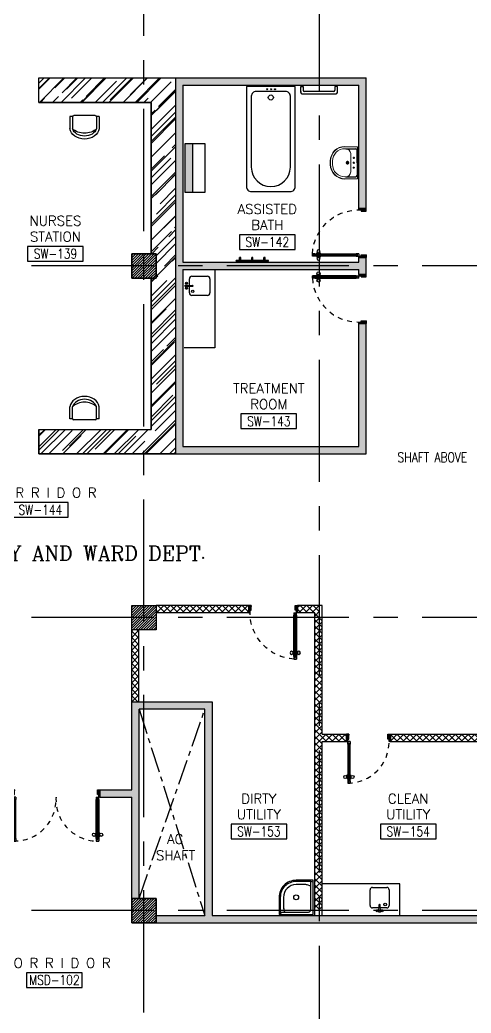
# Model space of a CAD drawing. Extents: x 276011.4 to 276105.3, y 57291.9 to 57371.4.
# Drawn here: x 276077.87 to 276087.12, y 57327.88 to 57348.22 of the extents above; entities that cross this region are included whole.
import ezdxf
from ezdxf.enums import TextEntityAlignment as Align

# ---------------------------------------------------------------- set-up
doc = ezdxf.new("R2010")
doc.units = 0
doc.header["$MEASUREMENT"] = 0
for name, pattern in [('CENTER2', [1.125, 0.75, -0.125, 0.125, -0.125]), ('CENTERX2', [4, 2.5, -0.5, 0.5, -0.5]), ('DASHED', [0.75, 0.5, -0.25]), ('HIDDEN', [0.375, 0.25, -0.125])]:
    doc.linetypes.add(name, pattern=pattern)
doc.layers.get('0').update_dxf_attribs({"linetype": 'CONTINUOUS'})
for name, color, linetype in [('A-FUR-ACCES', 7, 'CONTINUOUS'), ('AXES', 11, 'CENTERX2'), ('COL', 5, 'CONTINUOUS'), ('COUNTER', 7, 'CONTINUOUS'), ('DOOR', 7, 'CONTINUOUS'), ('Ele', 7, 'CONTINUOUS'), ('FIX', 3, 'CONTINUOUS'), ('FMCHAIR', 5, 'CONTINUOUS'), ('HAT', 8, 'CONTINUOUS'), ('Locker', 11, 'CONTINUOUS'), ('ME-FIX', 3, 'CONTINUOUS'), ('RM-BOX', 4, 'CONTINUOUS'), ('RM-NAME', 2, 'CONTINUOUS'), ('RM-NO', 2, 'CONTINUOUS'), ('SHAFT', 3, 'CONTINUOUS'), ('WALL', 2, 'CONTINUOUS'), ('WallType', 11, 'CONTINUOUS'), ('WallType2', 3, 'CONTINUOUS')]:
    doc.layers.add(name, color=color, linetype=linetype)
doc.styles.add('ROMANC', font='romanc', dxfattribs={"height": 0.1})
doc.styles.add('ROMANS', font='ROMANS.shx', dxfattribs={"width": 0.6})
pattern_1 = [(0, (0, 0), (0.075, 0.04330127), [0.05, -0.1]), (120, (0, 0), (-0.074999999836, 0.043301270284), [0.05, -0.1]), (60, (0, 0), (1.64e-10, 0.086602540284), [-0.1, 0.05])]

# ---------------------------------------------------------------- blocks, each defined once
blk = doc.blocks.new('*X39')
at = {"color": 0}
for p, q in [((238729, 149527), (239191, 149990)), ((238729, 149580), (239138, 149990)), ((238729, 149633), (239085, 149990)), ((238729, 149686), (239032, 149990)), ((238729, 149739), (238979, 149990)), ((238729, 149792), (238926, 149990)), ((238729, 149845), (238873, 149990)), ((238729, 149898), (238820, 149990)), ((238729, 149951), (238767, 149990)), ((238744, 149490), (239229, 149974)), ((238797, 149490), (239229, 149921)), ((238850, 149490), (239229, 149868)), ((238903, 149490), (239229, 149815)), ((238956, 149490), (239229, 149762)), ((239009, 149490), (239229, 149709)), ((239062, 149490), (239229, 149656)), ((239116, 149490), (239229, 149603)), ((239169, 149490), (239229, 149550)), ((239222, 149490), (239229, 149497))]:
    blk.add_line(p, q, dxfattribs=at)
blk = doc.blocks.new('COL50')
at = {"layer": 'COL'}
blk.add_lwpolyline([(-250, 250), (-250, -250), (250, -250), (250, 250)], close=True, dxfattribs=at)
blk = doc.blocks.new('RM1')
at = {"layer": 'RM-BOX'}
blk.add_lwpolyline([(570, -200), (-570, -200), (-570, -500), (570, -500)], close=True, dxfattribs=at)
at = {"layer": 'RM-NAME', "style": 'ROMANS'}
for tag, p in [('ROOMNAME1', (0, 324)), ('ROOMNAME2', (0, 0))]:
    blk.add_attdef(tag, text='', height=200, dxfattribs=at).set_placement(p, align=Align.MIDDLE)
at = {"layer": 'RM-NO', "style": 'ROMANS', "width": 0.8}
blk.add_attdef('ROOMNO', text='', height=200, dxfattribs=at).set_placement((0, -350), align=Align.MIDDLE)
blk = doc.blocks.new('CHR3')
for p, q in [((-0.039, 0.5), (-0.558, 0.5)), ((-0.05, 0.412), (-0.558, 0.412)), ((-0.039, 0.5), (-0.039, 0.412)), ((0, 0.362), (0, -0.362)), ((-0.05, -0.412), (-0.558, -0.412)), ((-0.039, -0.5), (-0.553, -0.5)), ((-0.039, -0.411), (-0.039, -0.5))]:
    blk.add_line(p, q)
for centre, radius, start, end in [((-0.497, 0), 0.503, 97.0495, 263.5769), ((-0.446, 0), 0.427, 105.249, 254.751), ((-0.212, 0), 0.538, 130.0756, 229.9244), ((-0.05, 0.362), 0.05, 0, 90), ((-0.05, -0.362), 0.05, 270, 0)]:
    blk.add_arc(centre, radius, start, end)
blk = doc.blocks.new('*X38')
at = {"color": 0}
for p, q in [((238729, 155520), (239199, 155990)), ((238729, 155573), (239145, 155990)), ((238729, 155626), (239092, 155990)), ((238729, 155679), (239039, 155990)), ((238729, 155732), (238986, 155990)), ((238729, 155785), (238933, 155990)), ((238729, 155838), (238880, 155990)), ((238729, 155891), (238827, 155990)), ((238729, 155944), (238774, 155990)), ((238752, 155490), (239229, 155967)), ((238805, 155490), (239229, 155914)), ((238858, 155490), (239229, 155861)), ((238911, 155490), (239229, 155808)), ((238964, 155490), (239229, 155755)), ((239017, 155490), (239229, 155702)), ((239070, 155490), (239229, 155649)), ((239123, 155490), (239229, 155596)), ((239176, 155490), (239229, 155542))]:
    blk.add_line(p, q, dxfattribs=at)
blk = doc.blocks.new('*X61')
at = {"color": 0}
for p, q in [((238729, 162732), (239186, 163190)), ((238729, 162785), (239133, 163190)), ((238729, 162838), (239080, 163190)), ((238729, 162891), (239027, 163190)), ((238729, 162944), (238974, 163190)), ((238729, 162997), (238921, 163190)), ((238729, 163050), (238868, 163190)), ((238729, 163103), (238815, 163190)), ((238729, 163157), (238762, 163190)), ((238739, 162690), (239229, 163179)), ((238792, 162690), (239229, 163126)), ((238845, 162690), (239229, 163073)), ((238898, 162690), (239229, 163020)), ((238951, 162690), (239229, 162967)), ((239004, 162690), (239229, 162914)), ((239057, 162690), (239229, 162861)), ((239110, 162690), (239229, 162808)), ((239163, 162690), (239229, 162755)), ((239216, 162690), (239229, 162702))]:
    blk.add_line(p, q, dxfattribs=at)
blk = doc.blocks.new('A$C272A55A0')
at = {"layer": 'DOOR', "color": 0, "linetype": 'ByBlock'}
for p, q in [((0, 900), (0, 1050)), ((50, 1050), (0, 1050)), ((50, 950), (50, 1050)), ((1750, 950), (1750, 1050)), ((1750, 1050), (1800, 1050)), ((1800, 1050), (1800, 900)), ((0, 900), (25, 900)), ((25, 950), (50, 950)), ((25, 900), (25, 950)), ((75, 900), (25, 900)), ((25, 850), (25, 900)), ((42, 850), (25, 850)), ((58, 870), (42, 870)), ((42, 870), (42, 850)), ((58, 850), (58, 870)), ((75, 850), (58, 850)), ((75, 900), (75, 850)), ((1725, 900), (1775, 900)), ((1725, 900), (1725, 850)), ((1725, 850), (1742, 850)), ((1742, 870), (1758, 870)), ((1742, 850), (1742, 870)), ((1775, 950), (1750, 950)), ((1758, 870), (1758, 850)), ((1758, 850), (1775, 850)), ((1775, 900), (1775, 950)), ((1800, 900), (1775, 900)), ((1775, 850), (1775, 900)), ((25, 50), (42, 50)), ((25, 50), (25, 0)), ((25, 0), (75, 0)), ((75, 0), (25, 0)), ((42, 50), (42, 30)), ((42, 30), (58, 30)), ((58, 50), (75, 50)), ((58, 50), (58, 30)), ((75, 50), (75, 0)), ((1718, 160), (1709, 160)), ((1709, 95), (1709, 160)), ((1718, 95), (1709, 95)), ((1725, 173), (1718, 173)), ((1718, 173), (1718, 83)), ((1718, 95), (1718, 160)), ((1725, 83), (1718, 83)), ((1742, 50), (1725, 50)), ((1725, 50), (1725, 0)), ((1775, 0), (1725, 0)), ((1725, 0), (1775, 0)), ((1742, 50), (1742, 30)), ((1758, 30), (1742, 30)), ((1775, 50), (1758, 50)), ((1758, 50), (1758, 30)), ((1775, 173), (1782, 173)), ((1775, 83), (1782, 83)), ((1775, 50), (1775, 0)), ((1782, 173), (1782, 83)), ((1782, 160), (1791, 160)), ((1782, 95), (1782, 160)), ((1782, 95), (1791, 95)), ((1791, 95), (1791, 160))]:
    blk.add_line(p, q, dxfattribs=at)
at = {"layer": 'DOOR', "color": 9, "linetype": 'ByBlock'}
for p, q in [((50, 1050), (0, 1010)), ((50, 1050), (0, 937)), ((50, 1050), (37, 950)), ((1750, 1050), (1800, 1010)), ((1750, 1050), (1800, 937)), ((1750, 1050), (1763, 950))]:
    blk.add_line(p, q, dxfattribs=at)
at = {"layer": 'DOOR', "linetype": 'ByBlock'}
for p, q in [((25, 850), (25, 50)), ((42, 850), (42, 50)), ((58, 850), (58, 50)), ((75, 50), (75, 850)), ((1725, 50), (1725, 850)), ((1742, 850), (1742, 50)), ((1758, 850), (1758, 50)), ((1775, 850), (1775, 50))]:
    blk.add_line(p, q, dxfattribs=at)
at = {"layer": 'DOOR', "color": 0, "linetype": 'ByBlock'}
for centre in [(1676, 128), (1824, 128)]:
    blk.add_circle(centre, 32.4, dxfattribs=at)
at = {"layer": 'DOOR', "color": 9, "linetype": 'ByBlock'}
for centre, radius, start, end in [((50, 1050), 54.4, 203.2074, 270), ((50, 1050), 34.4, 180, 270), ((50, 1050), 14.4, 180, 270), ((1750, 1050), 14.4, 270, 0), ((1750, 1050), 34.4, 270, 0), ((1750, 1050), 54.4, 270, 336.7926), ((50, 1050), 74.4, 227.7764, 270), ((50, 1050), 94.4, 238.0182, 270), ((50, 1050), 114, 244.0838, 257.3774), ((50, 1050), 134, 248.1598, 259.28), ((50, 1050), 154, 251.1053, 256.2858), ((1750, 1050), 74.4, 270, 312.2236), ((1750, 1050), 94.4, 270, 301.9818), ((1750, 1050), 114, 282.6226, 295.9162), ((1750, 1050), 134, 280.72, 291.8402), ((1750, 1050), 154, 283.7142, 288.8947)]:
    blk.add_arc(centre, radius, start, end, dxfattribs=at)
at = {"layer": 'DOOR', "linetype": 'HIDDEN', "ltscale": 0.5}
for centre, start, end in [((50, 851), 268.3174, 3.2965), ((1750, 851), 176.7035, 271.6826)]:
    blk.add_arc(centre, 851, start, end, dxfattribs=at)
at = {"layer": 'WALL', "linetype": 'ByBlock'}
blk.add_line((1800, 900), (1800, 1050), dxfattribs=at)
blk = doc.blocks.new('DOOR90')
at = {"layer": 'DOOR', "color": 0, "linetype": 'ByBlock'}
for p, q in [((-150, 0), (-150, -25)), ((-150, 0), (0, 0)), ((0, -50), (0, 0)), ((-1000, -25), (-1000, -75)), ((-1000, -75), (-1000, -25)), ((-950, -25), (-1000, -25)), ((-950, -75), (-1000, -75)), ((-970, -42), (-970, -58)), ((-950, -42), (-970, -42)), ((-950, -58), (-970, -58)), ((-950, -25), (-950, -42)), ((-950, -58), (-950, -75)), ((-918, -25), (-918, -18)), ((-828, -18), (-918, -18)), ((-918, -75), (-918, -82)), ((-828, -82), (-918, -82)), ((-905, -18), (-905, -9)), ((-905, -9), (-840, -9)), ((-905, -18), (-840, -18)), ((-905, -82), (-905, -91)), ((-905, -82), (-840, -82)), ((-905, -91), (-840, -91)), ((-840, -18), (-840, -9)), ((-840, -82), (-840, -91)), ((-828, -25), (-828, -18)), ((-828, -75), (-828, -82)), ((-200, -42), (-200, -25)), ((-200, -25), (-150, -25)), ((-180, -42), (-200, -42)), ((-200, -75), (-200, -58)), ((-200, -58), (-180, -58)), ((-150, -75), (-200, -75)), ((-180, -58), (-180, -42)), ((-150, -75), (-150, -25)), ((-150, -25), (-100, -25)), ((-100, -25), (-100, -50)), ((-100, -50), (0, -50)), ((-150, -900), (-150, -875)), ((-150, -875), (-100, -875)), ((0, -900), (-150, -900)), ((-150, -900), (0, -900)), ((-100, -850), (0, -850)), ((-100, -875), (-100, -850)), ((0, -850), (0, -900))]:
    blk.add_line(p, q, dxfattribs=at)
at = {"layer": 'DOOR', "color": 9, "linetype": 'ByBlock'}
for p, q in [((0, -50), (-114, 0)), ((0, -50), (-40, 0)), ((0, -50), (-100, -37)), ((0, -850), (-114, -900)), ((0, -850), (-100, -863)), ((0, -850), (-40, -900))]:
    blk.add_line(p, q, dxfattribs=at)
at = {"layer": 'DOOR', "linetype": 'ByBlock'}
for p, q in [((-200, -25), (-950, -25)), ((-200, -42), (-950, -42)), ((-200, -58), (-950, -58)), ((-950, -75), (-200, -75))]:
    blk.add_line(p, q, dxfattribs=at)
at = {"layer": 'DOOR', "color": 0, "linetype": 'ByBlock'}
for centre in [(-873, 24), (-873, -124)]:
    blk.add_circle(centre, 32.4, dxfattribs=at)
at = {"layer": 'DOOR', "color": 9, "linetype": 'ByBlock'}
for centre, radius, start, end in [((0, -50), 154, 161.1053, 166.2858), ((0, -50), 134, 158.1598, 169.28), ((0, -50), 94.4, 148.0182, 180), ((0, -50), 74.4, 137.7764, 180), ((0, -50), 114, 154.0838, 167.3774), ((0, -50), 54.4, 113.2074, 180), ((0, -50), 34.4, 90, 180), ((0, -50), 14.4, 90, 180), ((0, -850), 154, 193.7142, 198.8947), ((0, -850), 134, 190.72, 201.8402), ((0, -850), 94.4, 180, 211.9818), ((0, -850), 74.4, 180, 222.2236), ((0, -850), 54.4, 180, 246.7926), ((0, -850), 34.4, 180, 270), ((0, -850), 14.4, 180, 270)]:
    blk.add_arc(centre, radius, start, end, dxfattribs=at)
at = {"layer": 'DOOR', "linetype": 'HIDDEN', "ltscale": 0.5}
blk.add_arc((-150, -25), 850, 180, 270, dxfattribs=at)
blk = doc.blocks.new('DOOR-10')
at = {"layer": 'DOOR', "color": 0, "linetype": 'ByBlock'}
for p, q in [((-76, 1018), (-83, 1018)), ((-83, 928), (-83, 1018)), ((-26, 1100), (-76, 1100)), ((-76, 1100), (-26, 1100)), ((-76, 1050), (-76, 1100)), ((-59, 1050), (-76, 1050)), ((-43, 1070), (-59, 1070)), ((-59, 1050), (-59, 1070)), ((-43, 1050), (-43, 1070)), ((-26, 1050), (-43, 1050)), ((-26, 1050), (-26, 1100)), ((-26, 1018), (-18, 1018)), ((-18, 928), (-18, 1018)), ((-83, 1005), (-92, 1005)), ((-92, 1005), (-92, 940)), ((-83, 940), (-92, 940)), ((-83, 1005), (-83, 940)), ((-76, 928), (-83, 928)), ((-26, 928), (-18, 928)), ((-18, 1005), (-9, 1005)), ((-18, 1005), (-18, 940)), ((-18, 940), (-9, 940)), ((-9, 1005), (-9, 940)), ((-1001, 0), (-1001, 150)), ((-1001, 150), (-976, 150)), ((-1001, 150), (-1001, 0)), ((-951, 0), (-1001, 0)), ((-976, 150), (-976, 100)), ((-976, 100), (-951, 100)), ((-951, 100), (-951, 0)), ((-76, 200), (-59, 200)), ((-76, 150), (-76, 200)), ((-76, 150), (-26, 150)), ((-59, 200), (-59, 180)), ((-59, 180), (-43, 180)), ((-51, 100), (-51, 0)), ((-26, 100), (-51, 100)), ((-51, 0), (-1, 0)), ((-43, 200), (-26, 200)), ((-43, 180), (-43, 200)), ((-26, 200), (-26, 150)), ((-1, 150), (-26, 150)), ((-26, 150), (-26, 100))]:
    blk.add_line(p, q, dxfattribs=at)
at = {"layer": 'DOOR', "linetype": 'ByBlock'}
for p, q in [((-76, 1050), (-76, 200)), ((-59, 200), (-59, 1050)), ((-43, 200), (-43, 1050)), ((-26, 200), (-26, 1050))]:
    blk.add_line(p, q, dxfattribs=at)
at = {"layer": 'DOOR', "color": 9, "linetype": 'ByBlock'}
for p, q in [((-951, 0), (-1001, 114)), ((-951, 0), (-1001, 40)), ((-951, 0), (-964, 100)), ((-51, 0), (-1, 114)), ((-51, 0), (-37, 100)), ((-51, 0), (-1, 40)), ((-1, 0), (-1, 150))]:
    blk.add_line(p, q, dxfattribs=at)
at = {"layer": 'DOOR', "color": 0, "linetype": 'ByBlock'}
for centre in [(-124, 973), (23, 973)]:
    blk.add_circle(centre, 32.4, dxfattribs=at)
at = {"layer": 'DOOR', "linetype": 'HIDDEN', "ltscale": 0.5}
blk.add_arc((-23, 149), 952, 93.1482, 179.9482, dxfattribs=at)
at = {"layer": 'DOOR', "color": 9, "linetype": 'ByBlock'}
for centre, radius, start, end in [((-951, 0), 154, 103.7142, 108.8947), ((-951, 0), 134, 100.72, 111.8402), ((-951, 0), 94.4, 90, 121.9818), ((-951, 0), 74.4, 90, 132.2236), ((-951, 0), 54.4, 90, 156.7926), ((-951, 0), 34.4, 90, 180), ((-951, 0), 14.4, 90, 180), ((-51, 0), 94.4, 58.0182, 90), ((-51, 0), 74.4, 47.7764, 90), ((-51, 0), 54.4, 23.2074, 90), ((-51, 0), 34.4, 0, 90), ((-51, 0), 14.4, 0, 90), ((-51, 0), 134, 68.1598, 79.28), ((-51, 0), 114, 64.0838, 77.3774), ((-51, 0), 154, 71.1053, 76.2858)]:
    blk.add_arc(centre, radius, start, end, dxfattribs=at)
blk = doc.blocks.new('LAV-003')
at = {"layer": 'FIX', "linetype": 'Continuous', "lineweight": 20}
for p, q in [((-328, -285), (-328, -25)), ((0, -165), (-188, -165)), ((0, -165), (187, -165)), ((327, -285), (327, -25)), ((-288, -285), (-288, -265)), ((287, -285), (287, -265)), ((0, -535), (-38, -535)), ((0, -575), (-38, -575)), ((0, -535), (37, -535)), ((0, -575), (37, -575))]:
    blk.add_line(p, q, dxfattribs=at)
at = {"layer": 'FIX', "linetype": 'ByBlock'}
blk.add_line((-328, -25), (327, -25), dxfattribs=at)
at = {"layer": 'FIX', "linetype": 'ByBlock', "ltscale": 0.3}
for p, q in [((-288, -265), (-288, -60)), ((0, -35), (-262, -35)), ((0, -35), (262, -35)), ((287, -265), (287, -60))]:
    blk.add_line(p, q, dxfattribs=at)
at = {"layer": 'FIX', "lineweight": 20}
for p, q in [((-16, -101), (15, -101)), ((0, -85), (0, -116))]:
    blk.add_line(p, q, dxfattribs=at)
at = {"layer": 'FIX', "linetype": 'DASHED', "lineweight": 20, "ltscale": 0.04}
for p, q in [((0, -194), (0, -266)), ((-36, -230), (37, -230))]:
    blk.add_line(p, q, dxfattribs=at)
at = {"layer": 'FIX', "linetype": 'Continuous', "lineweight": 20}
blk.add_lwpolyline([(295, -25), (0, -25), (-328, -25), (-335, -285, 0.414214), (-38, -582), (0, -582), (37, -582, 0.414214), (334, -285), (327, -25), (0, -25)], format="xyb", dxfattribs=at)
at = {"layer": 'FIX', "linetype": 'HIDDEN', "lineweight": 20, "ltscale": 0.05}
for centre in [(-100, -101), (100, -101)]:
    blk.add_circle(centre, 12.4, dxfattribs=at)
at = {"layer": 'FIX', "lineweight": 20}
for centre, radius in [((0, -230), 29.5), ((0, -101), 15.5), ((0, -230), 22.5)]:
    blk.add_circle(centre, radius, dxfattribs=at)
at = {"layer": 'FIX', "linetype": 'Continuous', "lineweight": 20}
for centre, radius, start, end in [((-188, -265), 100, 90, 180), ((187, -265), 100, 0, 90), ((-38, -285), 290, 180, 270), ((-38, -285), 250, 180, 270), ((37, -285), 250, 270, 0), ((37, -285), 290, 270, 0)]:
    blk.add_arc(centre, radius, start, end, dxfattribs=at)
at = {"layer": 'FIX', "linetype": 'ByBlock', "ltscale": 0.3}
for centre, start, end in [((-262, -60), 90, 180), ((262, -60), 0, 90)]:
    blk.add_arc(centre, 25, start, end, dxfattribs=at)
blk = doc.blocks.new('BTUB1')
at = {"layer": 'FIX'}
for points in [[(-500, -25), (-500, -2075, 0.414214), (-400, -2175), (400, -2175, 0.414214), (500, -2075), (500, -25)], [(-400, -1675, 1), (400, -1675), (400, -225, 0.414214), (300, -125), (-300, -125, 0.414214), (-400, -225)]]:
    blk.add_lwpolyline(points, format="xyb", close=True, dxfattribs=at)
for centre, radius in [((-75, -81), 11), ((0, -250), 52.2), ((5, -81), 11), ((85, -81), 11)]:
    blk.add_circle(centre, radius, dxfattribs=at)
blk = doc.blocks.new('JAN-001')
for p, q in [((730, -30), (30, -30)), ((30, -30), (30, -730)), ((80, -130), (80, -705)), ((705, -80), (130, -80)), ((610, -80), (635, -152)), ((640, -380), (640, -184)), ((688, -30), (704, -76)), ((705, -380), (705, -84)), ((730, -380), (730, -30)), ((80, -610), (152, -635)), ((30, -688), (76, -704)), ((30, -730), (380, -730)), ((84, -705), (380, -705)), ((184, -640), (380, -640))]:
    blk.add_line(p, q)
blk.add_circle((380, -380), 50)
for centre, radius, start, end in [((130, -130), 50, 90, 180), ((540, -184), 100, 0, 19.0039), ((680, -84), 25, 0, 19.0039), ((380, -380), 350, 270, 0), ((380, -380), 325, 270, 0), ((380, -380), 260, 270, 0), ((84, -680), 25, 250.9961, 270), ((184, -540), 100, 250.9961, 270)]:
    blk.add_arc(centre, radius, start, end)
blk = doc.blocks.new('A$C35647382')
at = {"layer": 'ME-FIX'}
for p, q in [((0.05, 0.421), (0.186, 0.421)), ((0.18, 0.509), (0.212, 0.509)), ((0.18, 0.509), (0.186, 0.354)), ((0.212, 0.509), (0.206, 0.354)), ((0.206, 0.421), (0.343, 0.421)), ((0, 0.05), (0, 0.371)), ((0.393, 0.371), (0.393, 0.05)), ((0.343, 0), (0.05, 0))]:
    blk.add_line(p, q, dxfattribs=at)
for centre, radius in [((0.147, 0.478), 0.0217), ((0.147, 0.478), 0.014), ((0.246, 0.478), 0.0217), ((0.246, 0.478), 0.014), ((0.082, 0.351), 0.0255)]:
    blk.add_circle(centre, radius, dxfattribs=at)
for centre, radius, start, end in [((0.05, 0.371), 0.0499, 90, 180), ((0.343, 0.371), 0.0499, 0, 90), ((0.196, 0.354), 0.00997, 180, 0), ((0.05, 0.05), 0.0499, 180, 270), ((0.343, 0.05), 0.0499, 270, 0)]:
    blk.add_arc(centre, radius, start, end, dxfattribs=at)

msp = doc.modelspace()

# ---------------------------------------------------------------- hatches: boundary and pattern name
at = {"layer": 'A-FUR-ACCES', "linetype": 'ByBlock', "ltscale": 0.3}
msp.add_hatch(color=256, dxfattribs=at).paths.add_polyline_path([(276081.4081, 57345.6857), (276081.2581, 57345.6857), (276081.2581, 57344.6902), (276081.4081, 57344.6902)])
at = {"layer": 'COUNTER', "linetype": 'ByBlock'}
h = msp.add_hatch(dxfattribs=at)
h.set_pattern_fill('AR-RROOF', color=256, scale=0.3, angle=45, style=0)
h.set_pattern_definition([(45, (275814.8685, 57180.2632), (0.25455844, 0.6788225), [4.5, -0.6, 1.5, -0.3]), (45, (275815.04456, 57180.6514), (-0.49426764, 0.07000357), [0.9, -0.099, 1.8, -0.225]), (45, (275814.79425, 57180.54957), (0.96095812, 1.24521504), [2.4, -0.42, 1.2, -0.3])])
h.paths.add_polyline_path([(276080.5655, 57346.5329), (276080.5655, 57343.4329), (276080.6655, 57343.4329), (276080.6655, 57342.9329), (276080.5655, 57342.9329), (276080.5655, 57339.8329), (276078.2655, 57339.8329), (276078.2655, 57339.3329), (276081.0655, 57339.3329), (276081.0655, 57347.0329), (276078.2655, 57347.0329), (276078.2655, 57346.5329)])
at = {"layer": 'WallType', "linetype": 'ByBlock', "ltscale": 0.3}
h = msp.add_hatch(dxfattribs=at)
h.set_pattern_fill('ANSI37', color=256, scale=0.75, style=0)
h.set_pattern_definition([(45, (0, 0), (-0.066291260736, 0.066291260736), []), (135, (0, 0), (-0.066291260736, -0.066291260736), [])])
h.paths.add_polyline_path([(276080.3147, 57335.7329), (276080.1656, 57335.7329), (276080.1656, 57334.2579), (276080.3147, 57334.2579)])
h.paths.add_polyline_path([(276082.5646, 57336.2329), (276080.6655, 57336.2329), (276080.6655, 57336.0829), (276082.5646, 57336.0829)])
h.paths.add_polyline_path([(276084.0155, 57336.2329), (276083.5646, 57336.2329), (276083.5646, 57336.0829), (276083.9146, 57336.0829), (276083.9146, 57335.9829), (276084.0155, 57335.9829)])
h.paths.add_polyline_path([(276084.0155, 57335.9829), (276083.9146, 57335.9829), (276083.9146, 57329.9829), (276084.0155, 57329.9829)])
h.paths.add_polyline_path([(276084.5646, 57333.5929), (276084.0646, 57333.5929), (276084.0646, 57335.9829), (276084.0155, 57335.9829), (276084.0155, 57329.9829), (276084.0646, 57329.9829), (276084.0646, 57333.4429), (276084.5646, 57333.4429)])
h.paths.add_polyline_path([(276087.3655, 57333.5929), (276085.4646, 57333.5929), (276085.4646, 57333.4429), (276087.3655, 57333.4429)])
at = {"layer": 'WallType2', "linetype": 'ByBlock', "ltscale": 0.3}
h = msp.add_hatch(dxfattribs=at)
h.set_pattern_fill('HONEY', color=256, scale=0.4, style=0)
h.set_pattern_definition(pattern_1)
h.paths.add_polyline_path([(276084.9655, 57347.0329), (276084.0155, 57347.0329), (276084.0155, 57346.8829), (276084.8155, 57346.8829), (276084.8155, 57344.3579), (276084.9655, 57344.3579)])
h.paths.add_polyline_path([(276084.0155, 57347.0329), (276081.0655, 57347.0329), (276081.0655, 57343.1829), (276084.0155, 57343.1829), (276084.0155, 57343.2579), (276081.2155, 57343.2579), (276081.2155, 57346.8829), (276084.0155, 57346.8829)])
h.paths.add_polyline_path([(276081.2155, 57343.1079), (276084.0155, 57343.1079), (276084.0155, 57343.1829), (276081.0655, 57343.1829), (276081.0655, 57339.3329), (276084.0155, 57339.3329), (276084.0155, 57339.4829), (276081.2155, 57339.4829)])
h.paths.add_polyline_path([(276084.9655, 57342.0079), (276084.8155, 57342.0079), (276084.8155, 57339.4829), (276084.0155, 57339.4829), (276084.0155, 57339.3329), (276084.9655, 57339.3329)])
h.paths.add_polyline_path([(276084.9655, 57343.3579), (276084.8155, 57343.3579), (276084.8155, 57343.2579), (276084.0155, 57343.2579), (276084.0155, 57343.1829), (276084.9655, 57343.1829)])
h.paths.add_polyline_path([(276084.9655, 57343.1829), (276084.0155, 57343.1829), (276084.0155, 57343.1079), (276084.8155, 57343.1079), (276084.8155, 57343.0079), (276084.9655, 57343.0079)])
h = msp.add_hatch(dxfattribs=at)
h.set_pattern_fill('HONEY', color=256, scale=0.4, style=0)
h.set_pattern_definition(pattern_1)
h.paths.add_polyline_path([(276087.3655, 57329.8829), (276084.0646, 57329.8829), (276084.0155, 57329.8829), (276084.0155, 57329.7329), (276087.3655, 57329.7329)])
h.paths.add_polyline_path([(276084.0155, 57329.8829), (276081.8146, 57329.8829), (276081.8146, 57329.9829), (276081.6646, 57329.9829), (276081.6646, 57329.8829), (276080.6655, 57329.8829), (276080.6655, 57329.7329), (276084.0155, 57329.7329)])
h.paths.add_polyline_path([(276081.8146, 57334.2579), (276080.4155, 57334.2579), (276080.4155, 57334.1079), (276081.6646, 57334.1079), (276081.6646, 57329.9829), (276081.8146, 57329.9829)])
h.paths.add_polyline_path([(276080.3156, 57334.1082), (276080.3157, 57334.1079), (276080.4155, 57334.1079), (276080.4155, 57334.2579), (276080.1656, 57334.2579), (276080.1656, 57332.4579), (276079.5156, 57332.4579), (276079.5156, 57332.3079), (276080.1656, 57332.3079), (276080.1656, 57330.2329), (276080.3156, 57330.2329)])

# ---------------------------------------------------------------- linework, layer by layer
at = {"layer": 'A-FUR-ACCES'}
for p, q in [((276083.6275, 57346.8579), (276083.6775, 57346.8579)), ((276083.6275, 57346.7579), (276083.6275, 57346.8579)), ((276083.6775, 57346.8579), (276083.6775, 57346.7829)), ((276084.3775, 57346.8579), (276084.3275, 57346.8579)), ((276084.3275, 57346.8579), (276084.3275, 57346.7829)), ((276084.3775, 57346.7579), (276084.3775, 57346.8579)), ((276083.6275, 57346.7329), (276083.6275, 57346.7579)), ((276083.6275, 57346.7579), (276083.6275, 57346.7329)), ((276083.6525, 57346.7079), (276084.3525, 57346.7079)), ((276084.3025, 57346.7579), (276083.7025, 57346.7579)), ((276084.3775, 57346.7329), (276084.3775, 57346.7579)), ((276081.2581, 57344.6882), (276081.2581, 57345.6882)), ((276081.2581, 57345.6882), (276081.6665, 57345.6882)), ((276081.4081, 57345.6882), (276081.4081, 57344.6882)), ((276081.6665, 57345.6882), (276081.6665, 57344.6882)), ((276081.6665, 57344.6882), (276081.2581, 57344.6882)), ((276082.9657, 57343.2923), (276082.3053, 57343.2923)), ((276082.3053, 57343.2796), (276082.3053, 57343.2923)), ((276082.9657, 57343.2796), (276082.3053, 57343.2796)), ((276082.3605, 57343.2923), (276082.3605, 57343.2973)), ((276082.4105, 57343.2973), (276082.3605, 57343.2973)), ((276082.3728, 57343.2973), (276082.3728, 57343.3558)), ((276082.3982, 57343.3558), (276082.3728, 57343.3558)), ((276082.3982, 57343.2973), (276082.3982, 57343.3558)), ((276082.4105, 57343.2923), (276082.4105, 57343.2973)), ((276082.6605, 57343.2973), (276082.6105, 57343.2973)), ((276082.6105, 57343.2923), (276082.6105, 57343.2973)), ((276082.6228, 57343.2973), (276082.6228, 57343.3558)), ((276082.6482, 57343.3558), (276082.6228, 57343.3558)), ((276082.6482, 57343.2973), (276082.6482, 57343.3558)), ((276082.6605, 57343.2923), (276082.6605, 57343.2973)), ((276082.9105, 57343.2973), (276082.8605, 57343.2973)), ((276082.8605, 57343.2923), (276082.8605, 57343.2973)), ((276082.8982, 57343.3558), (276082.8728, 57343.3558)), ((276082.8728, 57343.2973), (276082.8728, 57343.3558)), ((276082.8982, 57343.2973), (276082.8982, 57343.3558)), ((276082.9105, 57343.2923), (276082.9105, 57343.2973)), ((276082.9657, 57343.2796), (276082.9657, 57343.2923))]:
    msp.add_line(p, q, dxfattribs=at)
for centre, start, end in [((276083.6525, 57346.7329), 180, 270), ((276083.7025, 57346.7829), 180, 270), ((276084.3025, 57346.7829), 270, 0), ((276084.3525, 57346.7329), 270, 0)]:
    msp.add_arc(centre, 0.025, start, end, dxfattribs=at)
at = {"layer": 'AXES'}
for p, q in [((276080.4155, 57291.8986), (276080.4155, 57370.7113)), ((276084.0155, 57298.7629), (276084.0155, 57357.5829)), ((276104.6155, 57343.1829), (276052.5255, 57343.1829)), ((276104.6155, 57335.9829), (276036.5755, 57335.9829)), ((276104.6155, 57335.9829), (276052.5255, 57335.9829)), ((276104.6155, 57329.9829), (276052.5255, 57329.9829))]:
    msp.add_line(p, q, dxfattribs=at)
at = {"layer": 'COUNTER'}
for p, q in [((276078.2655, 57346.5329), (276078.2655, 57347.0329)), ((276078.2655, 57347.0329), (276081.0655, 57347.0329)), ((276078.2655, 57346.5329), (276078.2655, 57347.0329)), ((276081.0655, 57347.0329), (276081.0655, 57339.3329)), ((276078.2655, 57346.5329), (276080.5655, 57346.5329)), ((276078.2655, 57346.5329), (276080.5655, 57346.5329)), ((276080.5655, 57346.5329), (276080.5655, 57343.4329)), ((276080.5655, 57342.9329), (276080.5655, 57339.8329)), ((276080.5655, 57342.9329), (276080.5655, 57339.8329)), ((276078.2655, 57339.8329), (276080.5655, 57339.8329)), ((276078.2655, 57339.8329), (276078.2655, 57339.3329)), ((276078.2655, 57339.3329), (276081.0655, 57339.3329))]:
    msp.add_line(p, q, dxfattribs=at)
at = {"layer": 'COUNTER', "linetype": 'ByBlock'}
for p, q in [((276078.2655, 57347.0329), (276081.0655, 57347.0329)), ((276078.2655, 57346.5329), (276078.2655, 57347.0329)), ((276078.2655, 57347.0329), (276081.0655, 57347.0329)), ((276078.2655, 57346.5329), (276078.2655, 57347.0329)), ((276081.0655, 57347.0329), (276081.0655, 57339.3329)), ((276081.0655, 57347.0329), (276081.0655, 57339.3329)), ((276080.5655, 57346.5329), (276078.2655, 57346.5329)), ((276080.5655, 57346.5329), (276078.2655, 57346.5329)), ((276080.5655, 57343.4329), (276080.5655, 57346.5329)), ((276080.5655, 57343.4329), (276080.5655, 57346.5329)), ((276080.5655, 57343.4329), (276080.6655, 57343.4329)), ((276080.5655, 57343.4329), (276080.6655, 57343.4329)), ((276080.6655, 57343.4329), (276080.6655, 57342.9329)), ((276080.6655, 57343.4329), (276080.6655, 57342.9329)), ((276080.6655, 57342.9329), (276080.5655, 57342.9329)), ((276080.5655, 57339.8329), (276080.5655, 57342.9329)), ((276080.6655, 57342.9329), (276080.5655, 57342.9329)), ((276078.2655, 57339.3329), (276078.2655, 57339.8329)), ((276078.2655, 57339.8329), (276080.5655, 57339.8329)), ((276078.2655, 57339.3329), (276078.2655, 57339.8329)), ((276078.2655, 57339.8329), (276080.5655, 57339.8329)), ((276081.0655, 57339.3329), (276078.2655, 57339.3329)), ((276081.0655, 57339.3329), (276078.2655, 57339.3329))]:
    msp.add_line(p, q, dxfattribs=at)
at = {"layer": 'Ele', "linetype": 'CENTER2', "ltscale": 0.7}
for p, q in [((276080.3157, 57330.2329), (276081.6646, 57334.1079)), ((276080.3157, 57334.1079), (276081.6646, 57329.8829))]:
    msp.add_line(p, q, dxfattribs=at)
at = {"layer": 'ME-FIX'}
for p, q in [((276081.8655, 57343.1059), (276081.8655, 57341.5057)), ((276081.2581, 57342.7922), (276081.4134, 57342.7862)), ((276081.2581, 57342.7602), (276081.2581, 57342.7922)), ((276081.3463, 57342.7862), (276081.3463, 57342.9227)), ((276081.3962, 57342.9725), (276081.7173, 57342.9725)), ((276081.7672, 57342.9227), (276081.7672, 57342.6297)), ((276081.2581, 57342.7602), (276081.4134, 57342.7662)), ((276081.3463, 57342.6297), (276081.3463, 57342.7662)), ((276081.7173, 57342.5799), (276081.3962, 57342.5799)), ((276081.8655, 57341.5057), (276081.239, 57341.5057)), ((276085.6562, 57330.5329), (276084.0646, 57330.5329)), ((276085.6562, 57329.8829), (276085.6562, 57330.5329))]:
    msp.add_line(p, q, dxfattribs=at)
for centre, radius in [((276081.2892, 57342.826), 0.0217), ((276081.2892, 57342.826), 0.014), ((276081.2892, 57342.7264), 0.0217), ((276081.2892, 57342.7264), 0.014), ((276081.4158, 57342.6617), 0.0255)]:
    msp.add_circle(centre, radius, dxfattribs=at)
for centre, radius, start, end in [((276081.3962, 57342.9227), 0.0499, 90, 180), ((276081.4134, 57342.7762), 0.00997, 270, 90), ((276081.7173, 57342.9227), 0.0499, 0, 90), ((276081.3962, 57342.6297), 0.0499, 180, 270), ((276081.7173, 57342.6297), 0.0499, 270, 0)]:
    msp.add_arc(centre, radius, start, end, dxfattribs=at)
at = {"layer": 'WALL'}
for p, q in [((276081.0655, 57347.0329), (276084.9655, 57347.0329)), ((276081.0655, 57347.0329), (276081.0655, 57339.3329)), ((276081.2155, 57346.8829), (276084.8155, 57346.8829)), ((276081.2155, 57346.8829), (276081.2155, 57343.2579)), ((276084.8155, 57344.3579), (276084.8155, 57346.8829)), ((276084.9655, 57344.3579), (276084.9655, 57347.0329)), ((276084.8155, 57344.3579), (276084.9655, 57344.3579)), ((276081.2155, 57343.2579), (276084.8155, 57343.2579)), ((276084.8155, 57343.3579), (276084.9655, 57343.3579)), ((276084.8155, 57343.2579), (276084.8155, 57343.3579)), ((276084.9655, 57343.0079), (276084.9655, 57343.3579)), ((276081.2155, 57343.1079), (276084.8155, 57343.1079)), ((276081.2155, 57343.1079), (276081.2155, 57339.4829)), ((276084.8155, 57343.0079), (276084.8155, 57343.1079)), ((276084.8155, 57343.0079), (276084.9655, 57343.0079)), ((276084.8155, 57339.4829), (276084.8155, 57342.0079)), ((276084.8155, 57342.0079), (276084.9655, 57342.0079)), ((276084.9655, 57339.3329), (276084.9655, 57342.0079)), ((276081.0655, 57339.3329), (276084.9655, 57339.3329)), ((276081.2155, 57339.4829), (276084.8155, 57339.4829)), ((276082.5646, 57336.2329), (276080.6655, 57336.2329)), ((276082.5646, 57336.0829), (276080.6655, 57336.0829)), ((276082.5646, 57336.0829), (276082.5646, 57336.2329)), ((276084.0646, 57336.2329), (276083.5646, 57336.2329)), ((276083.5646, 57336.0829), (276083.5646, 57336.2329)), ((276083.9146, 57336.0829), (276083.5646, 57336.0829)), ((276083.9146, 57329.8829), (276083.9146, 57336.0829)), ((276084.0646, 57333.5929), (276084.0646, 57336.2329)), ((276080.1656, 57332.4579), (276080.1656, 57335.7329)), ((276080.3147, 57334.2579), (276080.3147, 57335.7329)), ((276080.1656, 57334.2579), (276081.8146, 57334.2579)), ((276081.8146, 57334.2579), (276081.8146, 57329.8829)), ((276081.6646, 57334.1079), (276080.3156, 57334.1079)), ((276080.3156, 57330.2329), (276080.3156, 57334.1079)), ((276081.6646, 57329.8829), (276081.6646, 57334.1079)), ((276084.0646, 57333.5929), (276084.5646, 57333.5929)), ((276084.0646, 57333.4429), (276084.5646, 57333.4429)), ((276084.0646, 57329.8829), (276084.0646, 57333.4429)), ((276084.5646, 57333.4429), (276084.5646, 57333.5929)), ((276085.4646, 57333.4429), (276085.4646, 57333.5929)), ((276085.4646, 57333.5929), (276087.9155, 57333.5929)), ((276085.4646, 57333.4429), (276087.3655, 57333.4429)), ((276079.5156, 57332.4579), (276080.1656, 57332.4579)), ((276079.5156, 57332.3079), (276079.5156, 57332.4579)), ((276079.5156, 57332.3079), (276080.1656, 57332.3079)), ((276080.1656, 57330.0829), (276080.1656, 57332.3079)), ((276080.6655, 57329.8829), (276081.6646, 57329.8829)), ((276081.8146, 57329.8829), (276084.0646, 57329.8829)), ((276084.0646, 57329.8829), (276087.3655, 57329.8829)), ((276080.6655, 57329.7329), (276087.3655, 57329.7329))]:
    msp.add_line(p, q, dxfattribs=at)
at = {"layer": 'WALL', "linetype": 'ByBlock', "ltscale": 0.3}
for points in [[(276080.6655, 57343.4329), (276080.1655, 57343.4329), (276080.1655, 57342.9329), (276080.6655, 57342.9329)], [(276080.6655, 57335.7329), (276080.1655, 57335.7329), (276080.1655, 57336.2329), (276080.6655, 57336.2329)], [(276080.6655, 57330.2329), (276080.1655, 57330.2329), (276080.1655, 57329.7329), (276080.6655, 57329.7329)]]:
    msp.add_lwpolyline(points, close=True, dxfattribs=at)

# ---------------------------------------------------------------- block references
at = {"layer": 'COL', "xscale": -0.001, "yscale": 0.001, "zscale": 0.001}
for p in [(276080.4155, 57343.1829), (276080.4155, 57335.9829), (276080.4155, 57329.9829)]:
    msp.add_blockref('COL50', p, dxfattribs=at)
at = {"layer": 'DOOR', "color": 0, "linetype": 'ByBlock', "ltscale": 0.3, "yscale": 0.001, "zscale": 0.001}
for p, xscale, rotation in [((276084.9655, 57343.3572), -0.001, 90), ((276084.9655, 57343.0086), 0.001, 90), ((276083.5653, 57336.2329), -0.001, 180)]:
    msp.add_blockref('DOOR-10', p, dxfattribs=dict(at, xscale=xscale, rotation=rotation))
at = {"layer": 'DOOR', "color": 0, "linetype": 'ByBlock', "xscale": 0.001, "yscale": 0.001, "zscale": 0.001, "rotation": 90}
msp.add_blockref('DOOR90', (276084.5646, 57333.5929), dxfattribs=at)
at = {"layer": 'DOOR', "color": 0, "linetype": 'ByBlock', "xscale": 0.001, "yscale": 0.001, "zscale": 0.001}
msp.add_blockref('A$C272A55A0', (276077.7156, 57331.4076), dxfattribs=at)
at = {"layer": 'FIX', "xscale": 0.001, "yscale": 0.001, "zscale": 0.001}
msp.add_blockref('BTUB1', (276083.0155, 57346.8829), dxfattribs=at)
for name, p, rotation in [('LAV-003', (276084.8155, 57345.2962), 270), ('JAN-001', (276083.9134, 57329.8737), 180)]:
    msp.add_blockref(name, p, dxfattribs=dict(at, rotation=rotation))
at = {"layer": 'FMCHAIR', "yscale": 0.6000000000000001, "zscale": 0.54, "rotation": 270}
for p, xscale in [((276079.1991, 57346.2615), -0.48), ((276079.1991, 57340.0332), 0.48)]:
    msp.add_blockref('CHR3', p, dxfattribs=dict(at, xscale=xscale))
at = {"layer": 'HAT', "xscale": 0.001, "yscale": 0.001, "zscale": 0.001}
for name in ['*X61', '*X38', '*X39']:
    msp.add_blockref(name, (275841.4369, 57180.2432), dxfattribs=at)
at = {"layer": 'Locker', "color": 0, "linetype": 'ByBlock', "ltscale": 0.3, "rotation": 180}
msp.add_blockref('A$C35647382', (276085.4396, 57330.4576), dxfattribs=at)
at = {"layer": 'RM-NAME', "xscale": 0.001, "yscale": 0.001, "zscale": 0.001}
for p, values in [((276082.9425, 57344.0233), {'ROOMNO': 'SW-142', 'ROOMNAME2': 'BATH', 'ROOMNAME1': 'ASSISTED'}), ((276078.6036, 57343.7834), {'ROOMNO': 'SW-139', 'ROOMNAME2': 'STATION', 'ROOMNAME1': 'NURSES'}), ((276082.9736, 57340.352), {'ROOMNO': 'SW-143', 'ROOMNAME2': 'ROOM', 'ROOMNAME1': 'TREATMENT'}), ((276078.2946, 57338.5393), {'ROOMNO': 'SW-144', 'ROOMNAME2': 'C O R R I D O R'}), ((276082.7699, 57331.9521), {'ROOMNO': 'SW-153', 'ROOMNAME2': 'UTILITY', 'ROOMNAME1': 'DIRTY'}), ((276085.8284, 57331.9521), {'ROOMNO': 'SW-154', 'ROOMNAME2': 'UTILITY', 'ROOMNAME1': 'CLEAN'}), ((276078.5823, 57328.9111), {'ROOMNO': 'MSD-102', 'ROOMNAME2': 'C O R R I D O R'})]:
    msp.add_blockref('RM1', p, dxfattribs=at).add_auto_attribs(values)

# ---------------------------------------------------------------- texts
at = {"layer": 'RM-NAME', "color": 2, "style": 'ROMANC'}
msp.add_text('SURGERY AND WARD DEPT. ', height=0.3, dxfattribs=at).set_placement((276078.9189, 57337.2998), align=Align.MIDDLE)
at = {"layer": 'RM-NAME', "style": 'ROMANS'}
for s, p in [('AC', (276081.0557, 57331.4502)), ('SHAFT', (276081.0652, 57331.1134))]:
    msp.add_text(s, height=0.2, dxfattribs=at).set_placement(p, align=Align.MIDDLE)
at = {"layer": 'SHAFT', "color": 4, "style": 'ROMANS', "width": 0.8}
msp.add_text('SHAFT ABOVE', height=0.2, dxfattribs=at).set_placement((276086.3252, 57339.2637), align=Align.MIDDLE)

doc.saveas('drawing.dxf')
